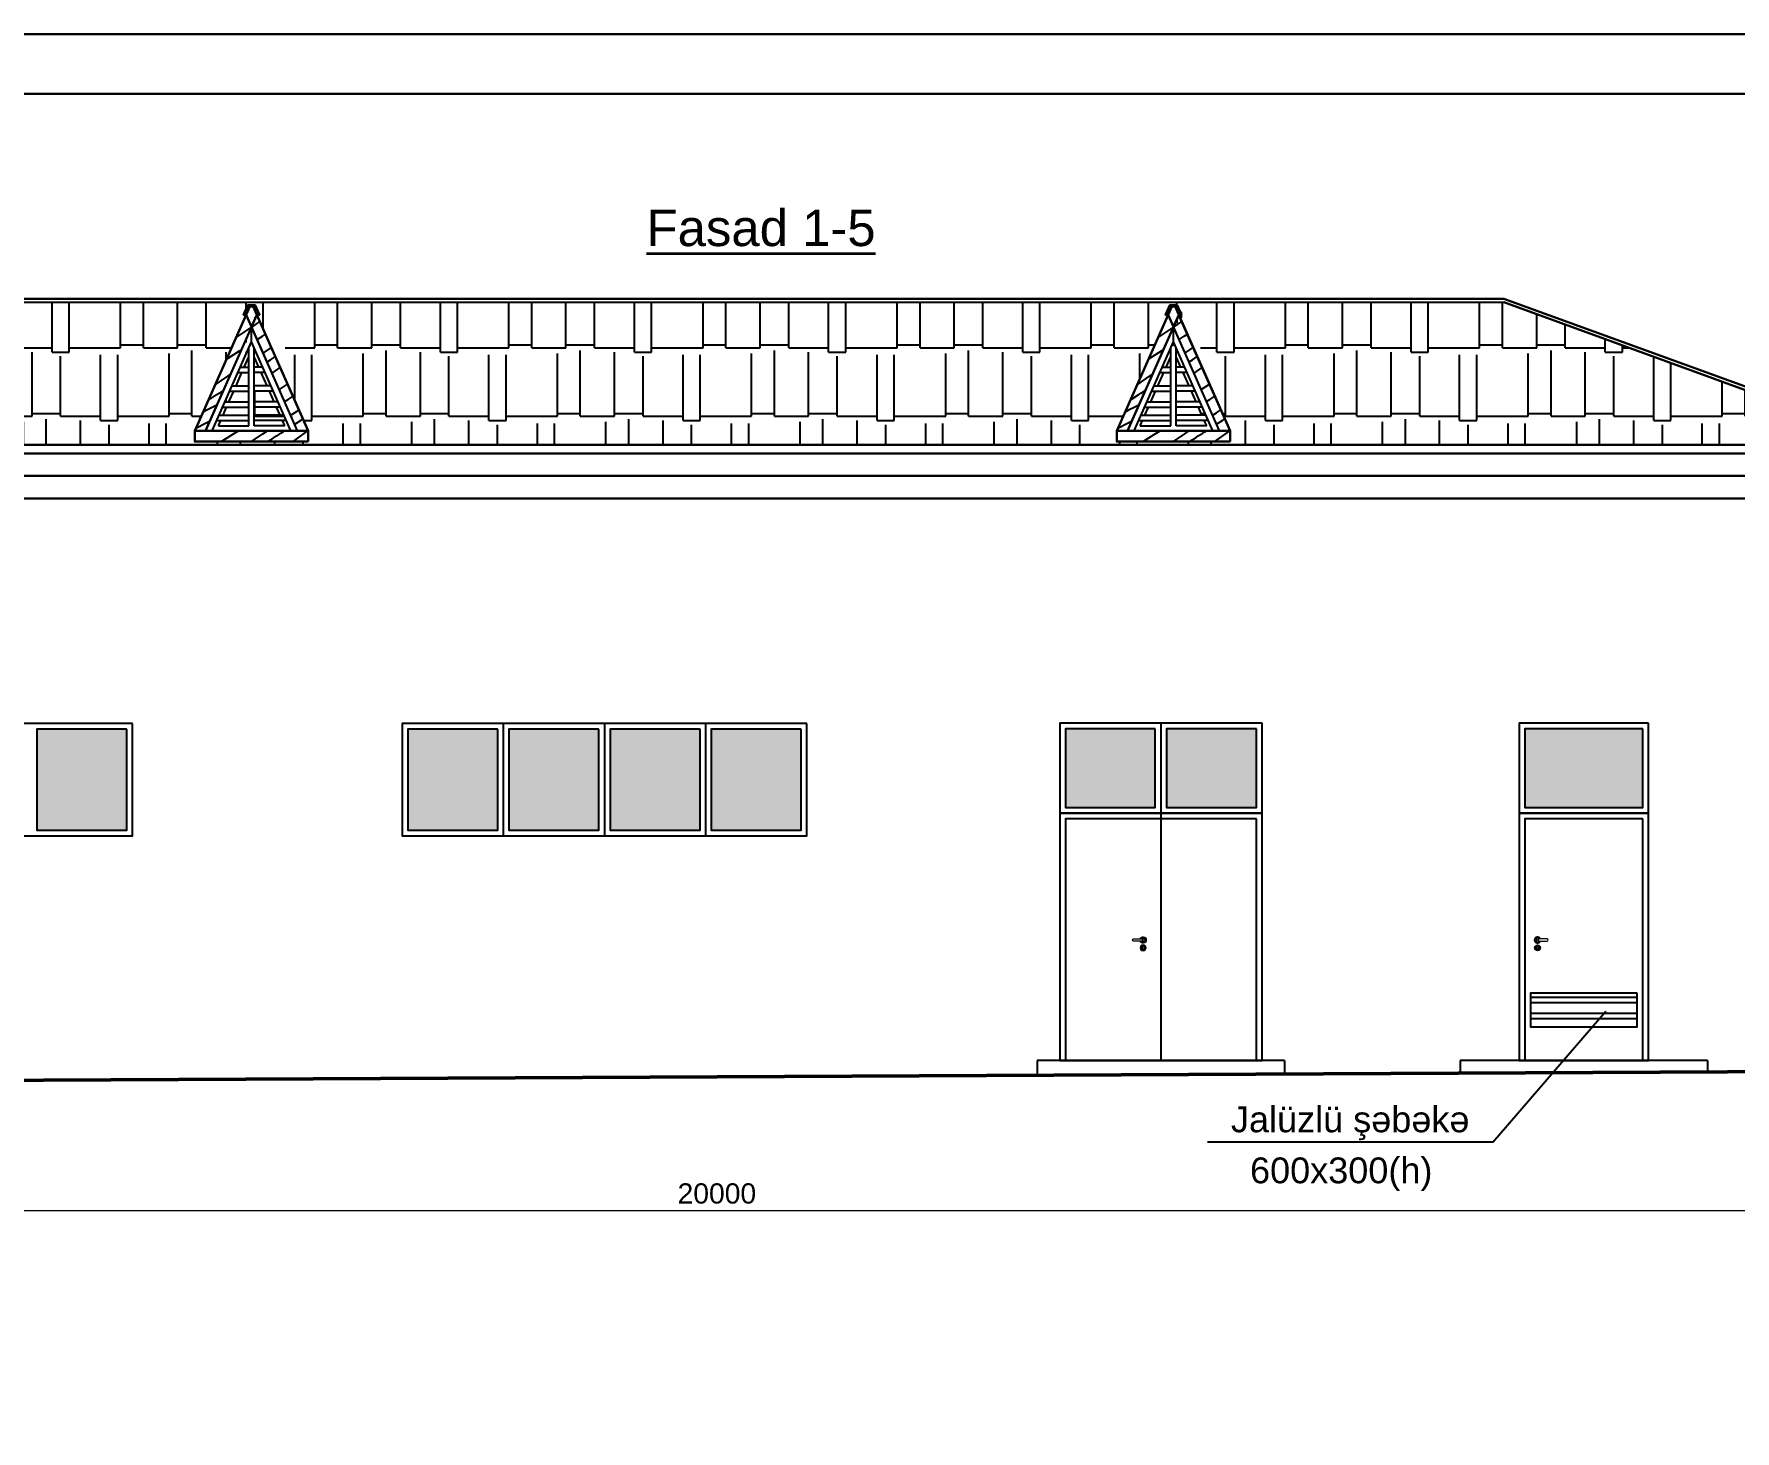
# Model space of a CAD drawing. Header units: millimetres. Extents: x 120281 to 1416367021, y -641565767 to 918373.
# Drawn here: x 1101788 to 1116920, y 816509 to 828936 of the extents above; entities that cross this region are included whole.
import ezdxf

# ---------------------------------------------------------------- set-up
doc = ezdxf.new("R2010")
doc.units = ezdxf.units.MM
doc.set_wipeout_variables(frame=1)
doc.linetypes.add('Wipeout_Contour', pattern=[1000, 0, -1000])
for name, color, linetype, lineweight in [('0_Ном._пера__1', 7, 'Continuous', 35), ('Fills_Ном._пера__201_Ном._пера__1', 7, 'Continuous', 13), ('Fills_Ном._пера__202_Ном._пера__1', 7, 'Continuous', 13), ('Kunc stamp_n_n yaz_s__Ном._пера__7', 7, 'Continuous', 35), ('Xar. ölcülər.-1', 230, 'Continuous', 15), ('аракясмя', 130, 'Continuous', 20), ('перегородка', 130, 'Continuous', 20), ('размер', 90, 'Continuous', 40), ('размер 1', 6, 'Continuous', 15)]:
    doc.layers.add(name, color=color, linetype=linetype, lineweight=lineweight)
doc.layers.add('Fills', color=7, linetype='Continuous')
doc.layers.add('Fills_Ном._пера__254', color=254, linetype='Continuous', lineweight=13, true_color=0xe8e8e8)
doc.layers.add('Оболочка - Крыша_Pen_No__92', color=23, linetype='Continuous', lineweight=13, true_color=0xbf8080)
doc.styles.add('ARIAL', font='arial.ttf')
doc.styles.get("Standard").update_dxf_attribs({"font": 'arial.ttf'})
doc.styles.add('Times New  Roman', font='times.ttf')
doc.dimstyles.new('250', dxfattribs={"dimtxt": 370, "dimasz": 100, "dimexe": 1.25, "dimexo": 0.625, "dimgap": 60, "dimtad": 1, "dimtxsty": 'Times New  Roman', "dimblk": 'OBLIQUE', "dimcen": 2.5, "dimadec": 0, "dimazin": 0, "dimtfac": 1, "dimtix": 1, "dimtmove": 0, "dimatfit": 3, "dimldrblk": 'OBLIQUE', "dimfxl": 1, "dimlwd": 0, "dimlwe": 0, "dimarcsym": 0})

# ---------------------------------------------------------------- blocks, each defined once
blk = doc.blocks.new('ручка дверная 2')
at = {"layer": 'перегородка', "color": 0}
for p, q in [((109837, -1530), (109745, -1530)), ((109745, -1555), (109837, -1555)), ((109711, -1632), (109704, -1632)), ((109711, -1638), (109704, -1638)), ((109720, -1623), (109720, -1616)), ((109720, -1647), (109720, -1654)), ((109726, -1623), (109726, -1616)), ((109726, -1647), (109726, -1654)), ((109735, -1632), (109742, -1632)), ((109735, -1638), (109742, -1638))]:
    blk.add_line(p, q, dxfattribs=at)
for centre, radius in [((109723, -1635), 34.9), ((109723, -1543), 12.7), ((109723, -1609), 7.1), ((109697, -1635), 7.1), ((109723, -1635), 12.7), ((109723, -1660), 7.1), ((109748, -1635), 7.1)]:
    blk.add_circle(centre, radius, dxfattribs=at)
for centre, radius, start, end in [((109723, -1543), 38.1, 19.6514, 340.3603), ((109723, -1543), 25.4, 30.3431, 329.7554), ((109723, -1635), 25.4, 106.4412, 164.0789), ((109723, -1635), 25.4, 16.12, 74.0884), ((109837, -1543), 12.7, 270, 90), ((109723, -1635), 25.4, 195.2407, 254.2093), ((109723, -1635), 25.4, 286.2342, 343.9047)]:
    blk.add_arc(centre, radius, start, end, dxfattribs=at)
blk = doc.blocks.new('_Oblique')
at = {"color": 0, "linetype": 'ByBlock', "lineweight": -2}
blk.add_line((-0.5, -0.5), (0.5, 0.5), dxfattribs=at)
blk = doc.blocks.new('*D569')
at = {"layer": 'Defpoints', "color": 0, "lineweight": 53, "transparency": 16777216}
for p in [(1117863, 818972), (1097863, 818863), (1097863, 818469)]:
    blk.add_point(p, dxfattribs=at)
at = {"layer": 'Xar. ölcülər.-1', "color": 0, "lineweight": 0, "transparency": 16777216}
for p, q in [((1117863, 818972), (1117863, 818468)), ((1097863, 818863), (1097863, 818468)), ((1117863, 818469), (1097863, 818469))]:
    blk.add_line(p, q, dxfattribs=at)
at = {"layer": 'Xar. ölcülər.-1', "color": 0, "lineweight": 0, "transparency": 16777216, "xscale": 100, "yscale": 100, "zscale": 100, "rotation": 180}
blk.add_blockref('_Oblique', (1097863, 818469), dxfattribs=at)
at = {"layer": 'Xar. ölcülər.-1', "color": 0, "lineweight": 0, "transparency": 16777216, "xscale": 100, "yscale": 100, "zscale": 100}
blk.add_blockref('_Oblique', (1117863, 818469), dxfattribs=at)
at = {"layer": 'Xar. ölcülər.-1', "color": 0, "lineweight": 20, "transparency": 16777216, "insert": (1107863, 818621), "char_height": 180, "attachment_point": 5, "style": 'ARIAL'}
blk.add_mtext('20000', dxfattribs=at)

msp = doc.modelspace()

# ---------------------------------------------------------------- hatches: boundary and pattern name
at = {"layer": 'размер', "lineweight": 25}
h = msp.add_hatch(dxfattribs=at)
h.set_pattern_fill('AR-RSHKE', color=0, scale=2, style=0)
h.set_pattern_definition([(0, (311703.1, 599373.4), (1295.4, 609.6), [304.8, -254, 355.6, -152.4, 457.2, -203.2]), (0, (312007.9, 599398.8), (1295.4, 609.6), [254, -965.2, 203.2, -304.8]), (0, (312617.5, 599335.3), (1295.4, 609.6), [152.4, -1574.8]), (90, (311703.1, 599373.43), (-431.8, 609.6), [584.2, -1854.2]), (90, (312007.9, 599373.43), (-431.8, 609.6), [571.5, -1866.9]), (90, (312261.9, 599373.43), (-431.8, 609.6), [533.4, -1905]), (90, (312617.5, 599335.33), (-431.8, 609.6), [584.2, -1854.2]), (90, (312769.9, 599335.33), (-431.8, 609.6), [584.2, -1854.2]), (90, (313227.1, 599373.43), (-431.8, 609.6), [558.8, -1879.6])])
h.paths.add_polyline_path([(1103533.25855, 826109.60718), (1103483.25855, 826109.60718), (1103783.25855, 826285.25693), (1104083.25855, 826109.60718), (1104033.25855, 826109.60718), (1103783.25855, 826255.98197)], flags=16)
h.paths.add_polyline_path([(1112329.68401, 825580.88658), (1112346.93243, 825592.4391), (1112382.05278, 825513.10609), (1112365.30041, 825502.00433), (1112308.63561, 825465.30872), (1112273.7186, 825544.18241), (1112283.27213, 825550.40913), (1112306.4955, 825565.62131)], flags=16)
h.paths.add_polyline_path([(1111948.48818, 826145.31795), (1111948.48818, 825451.0826), (1112220.3566, 825451.0826), (1112199.42224, 825498.37103), (1112234.88855, 825498.37103), (1112275.251, 825407.19671), (1111574.43694, 825407.19671), (1111614.79938, 825498.37103), (1111650.2657, 825498.37103), (1111629.33133, 825451.0826), (1111901.19976, 825451.0826), (1111901.19976, 826145.31795), (1111924.84397, 826198.72762)], flags=16)
h.paths.add_polyline_path([(1112199.42224, 825498.37103), (1112220.3566, 825451.0826), (1111948.48818, 825451.0826), (1111948.48818, 825498.37103)], flags=16)
h.paths.add_polyline_path([(1111901.19976, 825663.8805), (1111901.19976, 825616.59208), (1111667.13529, 825616.59208), (1111688.06965, 825663.8805)], flags=16)
h.paths.add_polyline_path([(1111671.20006, 825545.65945), (1111702.6016, 825616.59208), (1111901.19976, 825616.59208), (1111901.19976, 825545.65945)], flags=16)
h.paths.add_polyline_path([(1111671.20006, 825545.65945), (1111635.73374, 825545.65945), (1111667.13529, 825616.59208), (1111702.6016, 825616.59208)], flags=16)
h.paths.add_polyline_path([(1111965.30745, 826240.84924), (1111975.59962, 826217.60035), (1111984.17238, 826222.61969), (1112234.17238, 826076.2449), (1112284.17238, 826076.2449), (1111984.17238, 826251.89464)], flags=0)
h.paths.add_polyline_path([(1111975.59962, 826217.60035), (1112038.17702, 826076.2449), (1112234.17238, 826076.2449), (1111984.17238, 826222.61969)], flags=0)
h.paths.add_polyline_path([(1111924.84397, 826198.72762), (1111918.36331, 826184.08853), (1111928.65662, 826190.11525)], flags=0)
h.paths.add_polyline_path([(1111838.57073, 826137.37004), (1111856.06512, 826176.88795), (1111684.17238, 826076.2449), (1111734.17238, 826076.2449)], flags=16)
h.paths.add_polyline_path([(1111759.17238, 825958.01791), (1111811.51091, 826076.2449), (1111759.17238, 826076.2449)], flags=16)
h.paths.add_polyline_path([(1111574.43694, 825407.19671), (1111515.32641, 825407.19671), (1111924.84397, 826332.25179), (1111924.84397, 826198.72762)], flags=16)
h.paths.add_polyline_path([(1111918.36331, 826184.08853), (1111870.62144, 826076.2449), (1111979.06649, 826076.2449), (1111928.65662, 826190.11525)], flags=0)
h.paths.add_polyline_path([(1111811.51091, 826076.2449), (1111838.57073, 826137.37004), (1111734.17238, 826076.2449)], flags=0)
h.paths.add_polyline_path([(1111723.53597, 825663.8805), (1111765.40469, 825758.45734), (1111901.19976, 825758.45734), (1111901.19976, 825663.8805)], flags=16)
h.paths.add_polyline_path([(1112134.0123, 825726.23937), (1111979.06649, 826076.2449), (1111870.62144, 826076.2449), (1111759.17238, 825824.49374), (1111759.17238, 825744.37923), (1111765.40469, 825758.45734), (1111901.19976, 825758.45734), (1111901.19976, 825726.23937)], flags=16)
h.paths.add_polyline_path([(1112038.17702, 826076.2449), (1112193.12283, 825726.23937), (1112209.17238, 825726.23937), (1112209.17238, 826076.2449)], flags=16)
h.paths.add_polyline_path([(1112334.36152, 825407.19671), (1112275.251, 825407.19671), (1111924.84397, 826198.72762), (1111924.84397, 826332.25179)], flags=16)
h.paths.add_polyline_path([(1111614.79938, 825498.37103), (1111635.73374, 825545.65945), (1111901.19976, 825545.65945), (1111901.19976, 825498.37103)], flags=0)
h.paths.add_polyline_path([(1111948.48818, 825498.37103), (1111948.48818, 825545.65945), (1112213.95419, 825545.65945), (1112234.88855, 825498.37103)], flags=16)
h.paths.add_polyline_path([(1112147.08633, 825616.59208), (1112178.48787, 825545.65945), (1111948.48818, 825545.65945), (1111948.48818, 825616.59208)], flags=16)
h.paths.add_polyline_path([(1111948.48818, 825616.59208), (1111948.48818, 825663.8805), (1112161.61828, 825663.8805), (1112182.55265, 825616.59208)], flags=16)
h.paths.add_polyline_path([(1112161.61828, 825663.8805), (1112126.15197, 825663.8805), (1112084.28324, 825758.45734), (1112119.74956, 825758.45734)], flags=16)
h.paths.add_polyline_path([(1103413.88555, 825498.37103), (1103434.81992, 825545.65945), (1103700.28593, 825545.65945), (1103700.28593, 825498.37103)], flags=0)
h.paths.add_polyline_path([(1103700.28593, 825616.59208), (1103700.28593, 825545.65945), (1103470.28623, 825545.65945), (1103501.68778, 825616.59208)], flags=16)
h.paths.add_polyline_path([(1103700.28593, 825616.59208), (1103466.22146, 825616.59208), (1103487.15582, 825663.8805), (1103700.28593, 825663.8805)], flags=16)
h.paths.add_polyline_path([(1103700.28593, 825498.37103), (1103700.28593, 825451.0826), (1103428.41751, 825451.0826), (1103449.35187, 825498.37103)], flags=16)
h.paths.add_polyline_path([(1103998.50841, 825498.37103), (1104019.44277, 825451.0826), (1103747.57435, 825451.0826), (1103747.57435, 825498.37103)], flags=16)
h.paths.add_polyline_path([(1103723.93014, 826198.72762), (1103723.93014, 826332.25179), (1104133.4477, 825407.19671), (1104074.33717, 825407.19671)], flags=16)
h.paths.add_polyline_path([(1103822.49387, 826109.60718), (1103977.43967, 825759.60166), (1104008.25855, 825759.60166), (1104008.25855, 826109.60718)], flags=16)
h.paths.add_polyline_path([(1103723.93014, 826198.72762), (1103684.47694, 826109.60718), (1104033.25855, 826109.60718), (1103783.25855, 826255.98197), (1103723.93014, 826221.24524)], flags=16)
h.paths.add_polyline_path([(1103625.36642, 826109.60718), (1103657.59384, 826182.40539), (1103533.25855, 826109.60718)], flags=16)
h.paths.add_polyline_path([(1103428.41751, 825451.0826), (1103700.28593, 825451.0826), (1103700.28593, 826145.31795), (1103723.93014, 826198.72762), (1103747.57435, 826145.31795), (1103747.57435, 825451.0826), (1104019.44277, 825451.0826), (1103998.50841, 825498.37103), (1104033.97473, 825498.37103), (1104074.33717, 825407.19671), (1103373.52311, 825407.19671), (1103413.88555, 825498.37103), (1103449.35187, 825498.37103)], flags=16)
h.paths.add_polyline_path([(1103700.28593, 825759.60166), (1103700.28593, 826109.60718), (1103558.25855, 826109.60718), (1103558.25855, 825759.60166)], flags=16)
h.paths.add_polyline_path([(1103747.57435, 826109.60718), (1103747.57435, 825759.60166), (1103918.32915, 825759.60166), (1103763.38334, 826109.60718)], flags=16)
h.paths.add_polyline_path([(1103373.52311, 825407.19671), (1103314.41258, 825407.19671), (1103723.93014, 826332.25179), (1103723.93014, 826198.72762)], flags=16)
h.paths.add_polyline_path([(1114863.27611, 826550.00082), (1100850.72732, 826550.01955), (1097428.82656, 825304.53081), (1097375.0351, 825284.95232), (1118314.12367, 825280.93571), (1118339.52933, 825280.93097)])
at = {"layer": 'размер', "lineweight": 25, "true_color": 0x8fe3ff}
h = msp.add_hatch(color=141, dxfattribs=at)
h.dxf.hatch_style = 1
h.set_gradient(color1=(143, 227, 255), color2=(184, 218, 224), tint=1, name='CYLINDER')
h.paths.add_polyline_path([(1102613.27611, 821853.243), (1102613.27611, 822753.24324), (1101813.27611, 822753.24334), (1101813.27611, 821853.243)])
h = msp.add_hatch(color=141, dxfattribs=at)
h.dxf.hatch_style = 1
h.set_gradient(color1=(143, 227, 255), color2=(184, 218, 224), tint=1, name='CYLINDER')
h.paths.add_polyline_path([(1105913.27611, 822753.24288), (1105113.27611, 822753.24299), (1105113.27611, 821853.24313), (1105913.27611, 821853.2431)])
h = msp.add_hatch(color=141, dxfattribs=at)
h.dxf.hatch_style = 1
h.set_gradient(color1=(143, 227, 255), color2=(184, 218, 224), tint=1, name='CYLINDER')
h.paths.add_polyline_path([(1106813.27611, 821853.24313), (1106813.27611, 822753.24303), (1106013.27611, 822753.24313), (1106013.27611, 821853.24313)])
h = msp.add_hatch(color=141, dxfattribs=at)
h.dxf.hatch_style = 1
h.set_gradient(color1=(143, 227, 255), color2=(184, 218, 224), tint=1, name='CYLINDER')
h.paths.add_polyline_path([(1107713.27611, 822753.24294), (1106913.27611, 822753.24304), (1106913.27611, 821853.24319), (1107713.27611, 821853.24316)])
h = msp.add_hatch(color=141, dxfattribs=at)
h.dxf.hatch_style = 1
h.set_gradient(color1=(143, 227, 255), color2=(184, 218, 224), tint=1, name='CYLINDER')
h.paths.add_polyline_path([(1108613.27611, 821853.24319), (1108613.27611, 822753.24308), (1107813.27611, 822753.24319), (1107813.27611, 821853.24319)])
h = msp.add_hatch(color=141, dxfattribs=at)
h.dxf.hatch_style = 1
h.set_gradient(color1=(143, 227, 255), color2=(184, 218, 224), tint=1, name='CYLINDER')
h.paths.add_polyline_path([(1111763.27523, 822754.8298), (1111763.27523, 822054.82954), (1110963.27523, 822054.82954), (1110963.27523, 822754.8298)])
h = msp.add_hatch(color=141, dxfattribs=at)
h.dxf.hatch_style = 1
h.set_gradient(color1=(143, 227, 255), color2=(184, 218, 224), tint=1, name='CYLINDER')
h.paths.add_polyline_path([(1112663.27523, 822054.82954), (1111863.27523, 822054.82954), (1111863.27523, 822754.8298), (1112663.27523, 822754.8298)])
h = msp.add_hatch(color=141, dxfattribs=at)
h.dxf.hatch_style = 1
h.set_gradient(color1=(143, 227, 255), color2=(184, 218, 224), tint=1, name='CYLINDER')
h.paths.add_polyline_path([(1115050.27523, 822054.8298), (1115050.27523, 822754.8298), (1116100.27523, 822754.8298), (1116100.27523, 822054.8298)])
at = {"layer": 'размер', "lineweight": 25}
h = msp.add_hatch(dxfattribs=at)
h.set_pattern_fill('ANSI32', color=0, scale=15, angle=135, style=0)
h.set_pattern_definition([(180, (678329.56, 450845.75), (0, -142.875), []), (180, (678281.93, 450893.37), (0, -142.875), [])])
h.paths.add_polyline_path([(1115100.27606, 820405.0833), (1116050.27606, 820405.0833), (1116050.27606, 820105.0833), (1115100.27606, 820105.0833)])

# ---------------------------------------------------------------- linework, layer by layer
at = {"lineweight": 50, "elevation": 0}
msp.add_lwpolyline([(1095572.73755, 819609.02551), (1097675.33458, 819608.83701), (1118050.77606, 819708.83701), (1120607.37243, 819708.83701)], dxfattribs=at)
at = {"layer": 'аракясмя', "color": 0, "lineweight": 25}
for p, q in [((1105963.27611, 822803.24316, 0), (1105963.27611, 821803.24316, 0)), ((1106863.27611, 822803.24319, 0), (1106863.27611, 821803.24319, 0)), ((1107763.27611, 822803.24322, 0), (1107763.27611, 821803.24322, 0)), ((1111813.27523, 822804.8298, 0), (1111813.27523, 822004.82954, 0)), ((1111813.27523, 822004.82956, 0), (1111813.27606, 819804.82983, 0)), ((1115050.27606, 821954.82983, 0), (1115050.27606, 819804.82983, 0)), ((1112913.27606, 819804.82983, 0), (1110713.27606, 819804.82983, 0)), ((1110713.27606, 819804.82983, 0), (1110713.45197, 819672.82639, 0)), ((1112913.27606, 819804.82983, 0), (1112913.43758, 819683.62363, 0)), ((1116675.27606, 819804.82983, 0), (1114475.27606, 819804.82983, 0)), ((1114475.27606, 819804.82983, 0), (1114475.42368, 819688.6905, 0)), ((1116675.27606, 819804.82983, 0), (1116675.40929, 819699.23318, 0))]:
    msp.add_line(p, q, dxfattribs=at)
at = {"layer": 'аракясмя', "color": 0, "lineweight": 25, "elevation": 0}
for points in [[(1102663.27611, 822803.24331), (1099063.27611, 822803.2432), (1099063.27611, 821803.24319), (1102663.27611, 821803.24319)], [(1102613.27611, 822753.24324), (1101813.27611, 822753.24334), (1101813.27611, 821853.243), (1102613.27611, 821853.243)], [(1108663.27611, 822803.24297), (1105063.27611, 822803.24285), (1105063.27611, 821803.24319), (1108663.27611, 821803.24319)], [(1105913.27611, 822753.24288), (1105113.27611, 822753.24299), (1105113.27611, 821853.24313), (1105913.27611, 821853.2431)], [(1106813.27611, 822753.24303), (1106013.27611, 822753.24313), (1106013.27611, 821853.24313), (1106813.27611, 821853.24313)], [(1107713.27611, 822753.24294), (1106913.27611, 822753.24304), (1106913.27611, 821853.24319), (1107713.27611, 821853.24316)], [(1108613.27611, 822753.24308), (1107813.27611, 822753.24319), (1107813.27611, 821853.24319), (1108613.27611, 821853.24319)], [(1112713.27523, 822804.8298), (1110913.27523, 822804.8298), (1110913.27523, 822004.82954), (1112713.27523, 822004.82954)], [(1111763.27523, 822754.8298), (1110963.27523, 822754.8298), (1110963.27523, 822054.82954), (1111763.27523, 822054.82954)], [(1112663.27523, 822754.8298), (1111863.27523, 822754.8298), (1111863.27523, 822054.82954), (1112663.27523, 822054.82954)], [(1116150.27523, 822804.8298), (1115000.27523, 822804.8298), (1115000.27523, 822004.8298), (1116150.27523, 822004.8298)], [(1116100.27523, 822754.8298), (1115050.27523, 822754.8298), (1115050.27523, 822054.8298), (1116100.27523, 822054.8298)], [(1112713.27523, 822004.82957), (1110913.27523, 822004.82954), (1110913.27606, 819804.82983), (1112713.27606, 819804.82983)], [(1116150.27523, 822004.82983), (1115000.27523, 822004.8298), (1115000.27606, 819804.82983), (1116150.27606, 819804.82983)], [(1112663.27523, 821954.82957), (1110963.27523, 821954.82957), (1110963.27606, 819804.82983), (1112663.27606, 819804.82983)], [(1116100.27523, 821954.82983), (1115050.27523, 821954.82983), (1115050.27606, 819804.82983), (1116100.27606, 819804.82983)]]:
    msp.add_lwpolyline(points, close=True, dxfattribs=at)
at = {"layer": 'Оболочка - Крыша_Pen_No__92', "color": 0, "lineweight": 30}
for p, q in [((1100850.72728, 826581.95039, 0), (1114863.27606, 826581.96912, 0)), ((1118360.31582, 825309.12656, 0), (1114863.27606, 826581.96912, 0)), ((1114863.27606, 826550.01955, 0), (1118350.05511, 825280.93576, 0)), ((1097376.49702, 825280.90773, 0), (1118350.05511, 825280.93576, 0)), ((1097414.47789, 825204.76538, 0), (1118312.07423, 825204.76538, 0)), ((1118122.46411, 825004.73734, 0), (1097591.53923, 825004.73734, 0)), ((1118087.33025, 824804.73734, 0), (1097626.67344, 824804.73671, 0))]:
    msp.add_line(p, q, dxfattribs=at)
at = {"layer": 'размер', "color": 0, "lineweight": 25}
for p, q in [((1100850.72728, 826550.00082, 0), (1114863.27606, 826550.01955, 0)), ((1114766.57305, 819077.27123, 0), (1115770.29141, 820243.96671, 0)), ((1114766.57305, 819077.27123, 0), (1112228.96981, 819077.27123, 0))]:
    msp.add_line(p, q, dxfattribs=at)
at = {"layer": 'размер', "color": 0, "lineweight": 25, "elevation": 0}
msp.add_lwpolyline([(1116050.27606, 820405.0833), (1115100.27606, 820405.0833), (1115100.27606, 820105.0833), (1116050.27606, 820105.0833)], close=True, dxfattribs=at)
at = {"layer": 'размер 1', "color": 0, "lineweight": 30, "elevation": 0}
for points in [[(1086066.47975, 828936.22404), (1130871.83439, 828936.22404), (1130871.83439, 797252.43755), (1086066.47975, 797252.43755)], [(1088200.06807, 828402.82696), (1130338.43731, 828402.82696), (1130338.43731, 797785.83463), (1088200.06807, 797785.83463)]]:
    msp.add_lwpolyline(points, close=True, dxfattribs=at)

# ---------------------------------------------------------------- block references
at = {"layer": 'перегородка', "color": 0, "lineweight": 25, "xscale": -0.75, "yscale": 0.75, "zscale": 0.75}
msp.add_blockref('ручка дверная 2', (1193946.81711, 822034.03816, 0), dxfattribs=at)
at = {"layer": 'перегородка', "color": 0, "lineweight": 25, "xscale": 0.7499999999999999, "yscale": 0.7499999999999999, "zscale": 0.7499999999999999, "rotation": 3.98381391432e-05}
msp.add_blockref('ручка дверная 2', (1032871.39539, 822033.98105, 0), dxfattribs=at)

# ---------------------------------------------------------------- texts
at = {"layer": 'Kunc stamp_n_n yaz_s__Ном._пера__7', "color": 0, "linetype": 'Continuous', "insert": (1108256.25521, 827209.46093, 0), "char_height": 261.2736, "width": 19498.1051972, "attachment_point": 5, "line_spacing_factor": 1.049432, "style": 'Times New  Roman'}
msp.add_mtext('{\\fArial (Azeri Cyr)|b0|i0|c204|p34;\\H1.2401x;\\LFasad 1-5\\H0.80639x;\\l   }', dxfattribs=at)
at = {"layer": 'размер', "color": 0, "lineweight": 25}
for s, height, p in [('Jalüzlü şəbəkə', 229.6319237, (1112436.20545, 819166.5502, 0)), ('600х300(h)', 229.631924, (1112605.9904, 818712.72616, 0))]:
    msp.add_text(s, height=height, dxfattribs=at).set_placement(p)

# ---------------------------------------------------------------- dimensions: what is measured, and where the dimension line sits
at = {"layer": 'Xar. ölcülər.-1', "color": 0, "lineweight": 20}
dim = msp.add_linear_dim(base=(1097863.27606, 818469.30942, 0), p1=(1117863.27606, 818972.46654, 0), p2=(1097863.27606, 818863.22397, 0), angle=180, dimstyle='250', override={"dimtxt": 180, "dimexe": 1, "dimtxsty": 'ARIAL'}, dxfattribs=at)
dim.commit()
dim.dimension.update_dxf_attribs({"geometry": '*D569', "text_midpoint": (1107863.27606, 818621.21255, 0)})

# ---------------------------------------------------------------- next in the draw order: wipeouts: each hides what was drawn before it
at = {"color": 254, "linetype": 'Wipeout_Contour', "lineweight": 25, "ltscale": 20092558.28709807}
for points in [[(1103771.21856, 826439.07113), (1103723.93014, 826332.25179), (1104133.44771, 825407.19671), (1104228.02454, 825407.19671)], [(1111972.13238, 826439.07113), (1111924.84397, 826332.25179), (1112334.36153, 825407.19671), (1112428.93837, 825407.19671)]]:
    msp.add_wipeout(points, dxfattribs=at).translate(0, 0, 0).dxf.layer = 'Fills'

# ---------------------------------------------------------------- next in the draw order: linework, layer by layer
at = {"layer": '0_Ном._пера__1', "linetype": 'Continuous', "lineweight": 25}
for p, q in [((1103862.43505, 825805.74577, 0), (1103810.09914, 825923.96682, 0)), ((1112063.34888, 825805.74577, 0), (1112011.01297, 825923.96682, 0)), ((1103925.23814, 825663.8805, 0), (1103883.36941, 825758.45734, 0)), ((1112126.15197, 825663.8805, 0), (1112084.28324, 825758.45734, 0)), ((1103977.57405, 825545.65945, 0), (1103946.1725, 825616.59208, 0)), ((1112178.48787, 825545.65945, 0), (1112147.08633, 825616.59208, 0))]:
    msp.add_line(p, q, dxfattribs=at)
at = {"layer": 'Fills_Ном._пера__201_Ном._пера__1', "linetype": 'Continuous', "lineweight": 25}
for p, q in [((1103827.30726, 826098.73426, 0), (1103835.00123, 826103.88747, 0)), ((1103835.00123, 826103.88747, 0), (1103899.81416, 826148.58783, 0)), ((1103892.36767, 826038.44765, 0), (1103935.59716, 826067.75798, 0)), ((1112028.22108, 826098.73426, 0), (1112035.91506, 826103.88747, 0)), ((1112035.91506, 826103.88747, 0), (1112100.72798, 826148.58783, 0)), ((1112093.2815, 826038.44765, 0), (1112136.51098, 826067.75798, 0)), ((1103862.69966, 826018.78673, 0), (1103892.36767, 826038.44765, 0)), ((1103907.18558, 825918.29793, 0), (1103979.13333, 825969.41456, 0)), ((1112063.61348, 826018.78673, 0), (1112093.2815, 826038.44765, 0)), ((1112108.09941, 825918.29793, 0), (1112180.04715, 825969.41456, 0)), ((1103970.74361, 825774.72733, 0), (1104044.01661, 825822.85036, 0)), ((1112171.65744, 825774.72733, 0), (1112244.93044, 825822.85036, 0)), ((1104018.30251, 825667.29701, 0), (1104048.34186, 825685.75016, 0)), ((1104048.34186, 825685.75016, 0), (1104092.33842, 825713.69671, 0)), ((1112219.21634, 825667.29701, 0), (1112249.25569, 825685.75016, 0)), ((1112249.25569, 825685.75016, 0), (1112293.25225, 825713.69671, 0)), ((1104072.80477, 825544.1824, 0), (1104082.35831, 825550.40913, 0)), ((1104082.35831, 825550.40913, 0), (1104105.58168, 825565.62131, 0)), ((1104105.58168, 825565.62131, 0), (1104128.77018, 825580.88658, 0)), ((1104128.77018, 825580.88658, 0), (1104146.0186, 825592.4391, 0)), ((1104164.38658, 825502.00433, 0), (1104181.13895, 825513.10609, 0)), ((1112273.7186, 825544.1824, 0), (1112283.27213, 825550.40913, 0)), ((1112283.27213, 825550.40913, 0), (1112306.4955, 825565.62131, 0)), ((1112306.4955, 825565.62131, 0), (1112329.68401, 825580.88658, 0)), ((1112329.68401, 825580.88658, 0), (1112346.93243, 825592.4391, 0)), ((1112365.30041, 825502.00433, 0), (1112382.05278, 825513.10609, 0))]:
    msp.add_line(p, q, dxfattribs=at)
at = {"layer": 'Fills_Ном._пера__254', "linetype": 'Wipeout_Contour', "lineweight": 25, "elevation": 0, "flags": 128}
for points in [[(1103771.21856, 826439.07113), (1103723.93014, 826332.25179), (1104133.44771, 825407.19671), (1104228.02454, 825407.19671)], [(1111972.13238, 826439.07113), (1111924.84397, 826332.25179), (1112334.36153, 825407.19671), (1112428.93837, 825407.19671)]]:
    msp.add_lwpolyline(points, close=True, dxfattribs=at)

# ---------------------------------------------------------------- next in the draw order: wipeouts: each hides what was drawn before it
at = {"color": 254, "linetype": 'Wipeout_Contour', "lineweight": 25, "ltscale": 20091030.15385195}
for points in [[(1103219.83574, 825407.19671), (1103314.41259, 825407.19671), (1103723.93014, 826332.25179), (1103676.64172, 826439.07113)], [(1111420.74957, 825407.19671), (1111515.32642, 825407.19671), (1111924.84397, 826332.25179), (1111877.55555, 826439.07113)]]:
    msp.add_wipeout(points, dxfattribs=at).translate(0, 0, 0).dxf.layer = 'Fills'

# ---------------------------------------------------------------- next in the draw order: linework, layer by layer
at = {"layer": '0_Ном._пера__1', "linetype": 'Continuous', "lineweight": 25}
for p, q in [((1103658.6955, 825971.25524, 0), (1103700.28593, 826065.20344, 0)), ((1103789.16478, 825971.25524, 0), (1103747.57435, 826065.20344, 0)), ((1111859.60933, 825971.25524, 0), (1111901.19976, 826065.20344, 0)), ((1111990.07861, 825971.25524, 0), (1111948.48818, 826065.20344, 0)), ((1103585.42523, 825805.74577, 0), (1103637.76114, 825923.96682, 0)), ((1103602.29482, 825923.96682, 0), (1103700.28593, 825923.96682, 0)), ((1103623.22918, 825971.25524, 0), (1103700.28593, 825971.25524, 0)), ((1103824.6311, 825971.25524, 0), (1103747.57435, 825971.25524, 0)), ((1103845.56546, 825923.96682, 0), (1103747.57435, 825923.96682, 0)), ((1111786.33906, 825805.74577, 0), (1111838.67496, 825923.96682, 0)), ((1111803.20865, 825923.96682, 0), (1111901.19976, 825923.96682, 0)), ((1111824.14301, 825971.25524, 0), (1111901.19976, 825971.25524, 0)), ((1112025.54492, 825971.25524, 0), (1111948.48818, 825971.25524, 0)), ((1112046.47929, 825923.96682, 0), (1111948.48818, 825923.96682, 0)), ((1103522.62214, 825663.8805, 0), (1103564.49087, 825758.45734, 0)), ((1103529.02455, 825758.45734, 0), (1103700.28593, 825758.45734, 0)), ((1103549.95891, 825805.74577, 0), (1103700.28593, 825805.74577, 0)), ((1103897.90137, 825805.74577, 0), (1103747.57435, 825805.74577, 0)), ((1103918.83573, 825758.45734, 0), (1103747.57435, 825758.45734, 0)), ((1111723.53597, 825663.8805, 0), (1111765.40469, 825758.45734, 0)), ((1111729.93838, 825758.45734, 0), (1111901.19976, 825758.45734, 0)), ((1111750.87274, 825805.74577, 0), (1111901.19976, 825805.74577, 0)), ((1112098.81519, 825805.74577, 0), (1111948.48818, 825805.74577, 0)), ((1112119.74956, 825758.45734, 0), (1111948.48818, 825758.45734, 0)), ((1103466.22146, 825616.59208, 0), (1103700.28593, 825616.59208, 0)), ((1103470.28623, 825545.65945, 0), (1103501.68778, 825616.59208, 0)), ((1103487.15582, 825663.8805, 0), (1103700.28593, 825663.8805, 0)), ((1103960.70446, 825663.8805, 0), (1103747.57435, 825663.8805, 0)), ((1103981.63882, 825616.59208, 0), (1103747.57435, 825616.59208, 0)), ((1111667.13529, 825616.59208, 0), (1111901.19976, 825616.59208, 0)), ((1111671.20006, 825545.65945, 0), (1111702.6016, 825616.59208, 0)), ((1111688.06965, 825663.8805, 0), (1111901.19976, 825663.8805, 0)), ((1112161.61828, 825663.8805, 0), (1111948.48818, 825663.8805, 0)), ((1112182.55265, 825616.59208, 0), (1111948.48818, 825616.59208, 0)), ((1103413.88555, 825498.37103, 0), (1103700.28593, 825498.37103, 0)), ((1103434.81992, 825545.65945, 0), (1103700.28593, 825545.65945, 0)), ((1104013.04036, 825545.65945, 0), (1103747.57435, 825545.65945, 0)), ((1104033.97473, 825498.37103, 0), (1103747.57435, 825498.37103, 0)), ((1111614.79938, 825498.37103, 0), (1111901.19976, 825498.37103, 0)), ((1111635.73374, 825545.65945, 0), (1111901.19976, 825545.65945, 0)), ((1112213.95419, 825545.65945, 0), (1111948.48818, 825545.65945, 0)), ((1112234.88855, 825498.37103, 0), (1111948.48818, 825498.37103, 0))]:
    msp.add_line(p, q, dxfattribs=at)
at = {"layer": 'Fills_Ном._пера__201_Ном._пера__1', "linetype": 'Continuous', "lineweight": 25}
for p, q in [((1103774.5617, 826217.88067, 0), (1103820.14218, 826247.80431, 0)), ((1111975.47553, 826217.88067, 0), (1112021.05601, 826247.80431, 0)), ((1103502.99697, 826046.82676, 0), (1103514.40932, 826053.60321, 0)), ((1103514.40932, 826053.60321, 0), (1103617.28957, 826116.80245, 0)), ((1103617.28957, 826116.80245, 0), (1103632.95756, 826126.75474, 0)), ((1111703.9108, 826046.82676, 0), (1111715.32314, 826053.60321, 0)), ((1111715.32314, 826053.60321, 0), (1111818.2034, 826116.80245, 0)), ((1111818.2034, 826116.80245, 0), (1111833.87138, 826126.75474, 0)), ((1103511.24037, 825891.30789, 0), (1103534.67039, 825906.19981, 0)), ((1103534.67039, 825906.19981, 0), (1103535.57464, 825906.77745, 0)), ((1111712.1542, 825891.30789, 0), (1111735.58422, 825906.19981, 0)), ((1111735.58422, 825906.19981, 0), (1111736.48847, 825906.77745, 0)), ((1103400.77095, 825815.90942, 0), (1103511.24037, 825891.30789, 0)), ((1103434.87917, 825741.69574, 0), (1103454.6873, 825754.14124, 0)), ((1103454.6873, 825754.14124, 0), (1103473.15476, 825765.7778, 0)), ((1111601.68477, 825815.90942, 0), (1111712.1542, 825891.30789, 0)), ((1111635.793, 825741.69574, 0), (1111655.60113, 825754.14124, 0)), ((1111655.60113, 825754.14124, 0), (1111674.06858, 825765.7778, 0)), ((1103379.9481, 825617.41707, 0), (1103325.24211, 825589.64729, 0)), ((1103339.95996, 825678.54409, 0), (1103415.05493, 825729.27592, 0)), ((1103415.04722, 825634.51926, 0), (1103379.9481, 825617.41707, 0)), ((1103415.05493, 825729.27592, 0), (1103434.87917, 825741.69574, 0)), ((1111580.86193, 825617.41707, 0), (1111526.15593, 825589.64729, 0)), ((1111540.87378, 825678.54409, 0), (1111615.96876, 825729.27592, 0)), ((1111615.96104, 825634.51926, 0), (1111580.86193, 825617.41707, 0)), ((1111615.96876, 825729.27592, 0), (1111635.793, 825741.69574, 0)), ((1103325.24211, 825589.64729, 0), (1103293.08455, 825572.6577, 0)), ((1111526.15593, 825589.64729, 0), (1111493.99838, 825572.6577, 0))]:
    msp.add_line(p, q, dxfattribs=at)
at = {"layer": 'Fills_Ном._пера__254', "linetype": 'Wipeout_Contour', "lineweight": 25, "elevation": 0, "flags": 128}
for points in [[(1103219.83574, 825407.19671), (1103314.41259, 825407.19671), (1103723.93014, 826332.25179), (1103676.64172, 826439.07113)], [(1111420.74957, 825407.19671), (1111515.32642, 825407.19671), (1111924.84397, 826332.25179), (1111877.55555, 826439.07113)]]:
    msp.add_lwpolyline(points, close=True, dxfattribs=at)

# ---------------------------------------------------------------- next in the draw order: wipeouts: each hides what was drawn before it
at = {"color": 254, "linetype": 'Wipeout_Contour', "lineweight": 25, "ltscale": 25113072.43016396}
for points in [[(1103738.65888, 826512.61986), (1103709.2014, 826512.61986), (1103676.64172, 826439.07113), (1103723.93014, 826332.25179), (1103771.21856, 826439.07113)], [(1111939.57271, 826512.61986), (1111910.11523, 826512.61986), (1111877.55555, 826439.07113), (1111924.84397, 826332.25179), (1111972.13239, 826439.07113)]]:
    msp.add_wipeout(points, dxfattribs=at).translate(0, 0, 0).dxf.layer = 'Fills'
at = {"color": 254, "linetype": 'Wipeout_Contour', "lineweight": 25, "ltscale": 20093095.68456889}
for points in [[(1103219.83574, 825312.61986), (1104228.02454, 825312.61986), (1104228.02454, 825407.19671), (1103219.83574, 825407.19671)], [(1111420.74957, 825312.61986), (1112428.93837, 825312.61986), (1112428.93837, 825407.19671), (1111420.74957, 825407.19671)]]:
    msp.add_wipeout(points, dxfattribs=at).translate(0, 0, 0).dxf.layer = 'Fills'

# ---------------------------------------------------------------- next in the draw order: linework, layer by layer
at = {"layer": '0_Ном._пера__1', "linetype": 'Continuous', "lineweight": 25}
for p, q in [((1103723.93014, 826198.72762, 0), (1103723.93014, 826332.25179, 0)), ((1111924.84397, 826198.72762, 0), (1111924.84397, 826332.25179, 0)), ((1103373.52311, 825407.19671, 0), (1103723.93014, 826198.72762, 0)), ((1103700.28593, 825451.0826, 0), (1103700.28593, 826145.31795, 0)), ((1104074.33717, 825407.19671, 0), (1103723.93014, 826198.72762, 0)), ((1103747.57435, 825451.0826, 0), (1103747.57435, 826145.31795, 0)), ((1111574.43694, 825407.19671, 0), (1111924.84397, 826198.72762, 0)), ((1111901.19976, 825451.0826, 0), (1111901.19976, 826145.31795, 0)), ((1112275.251, 825407.19671, 0), (1111924.84397, 826198.72762, 0)), ((1111948.48818, 825451.0826, 0), (1111948.48818, 826145.31795, 0)), ((1103428.41751, 825451.0826, 0), (1103449.35187, 825498.37103, 0)), ((1103428.41751, 825451.0826, 0), (1103700.28593, 825451.0826, 0)), ((1104019.44277, 825451.0826, 0), (1103747.57435, 825451.0826, 0)), ((1104019.44277, 825451.0826, 0), (1103998.50841, 825498.37103, 0)), ((1111629.33133, 825451.0826, 0), (1111650.2657, 825498.37103, 0)), ((1111629.33133, 825451.0826, 0), (1111901.19976, 825451.0826, 0)), ((1112220.3566, 825451.0826, 0), (1111948.48818, 825451.0826, 0)), ((1112220.3566, 825451.0826, 0), (1112199.42224, 825498.37103, 0)), ((1104228.02454, 825407.19671, 0), (1103219.83574, 825407.19671, 0)), ((1103219.83574, 825312.61986, 0), (1103219.83574, 825407.19671, 0)), ((1104228.02454, 825312.61986, 0), (1103219.83574, 825312.61986, 0)), ((1104228.02454, 825312.61986, 0), (1104228.02454, 825407.19671, 0)), ((1112428.93837, 825407.19671, 0), (1111420.74957, 825407.19671, 0)), ((1111420.74957, 825312.61986, 0), (1111420.74957, 825407.19671, 0)), ((1112428.93837, 825312.61986, 0), (1111420.74957, 825312.61986, 0)), ((1112428.93837, 825312.61986, 0), (1112428.93837, 825407.19671, 0))]:
    msp.add_line(p, q, dxfattribs=at)
at = {"layer": 'Fills_Ном._пера__201_Ном._пера__1', "linetype": 'Continuous', "lineweight": 25}
for p, q in [((1103587.16845, 826236.96087, 0), (1103720.5154, 826324.53828, 0)), ((1103725.80651, 826328.01328, 0), (1103731.36388, 826331.66316, 0)), ((1103820.14218, 826247.80431, 0), (1103847.63639, 826266.45166, 0)), ((1111788.08228, 826236.96087, 0), (1111921.42923, 826324.53828, 0)), ((1111926.72034, 826328.01328, 0), (1111932.27771, 826331.66316, 0)), ((1112021.05601, 826247.80431, 0), (1112048.55022, 826266.45166, 0)), ((1103320.84182, 825475.1125, 0), (1103228.93466, 825427.75016, 0)), ((1103350.5309, 825488.784, 0), (1103320.84182, 825475.1125, 0)), ((1104107.72178, 825465.30872, 0), (1104164.38658, 825502.00433, 0)), ((1111521.75565, 825475.1125, 0), (1111429.84849, 825427.75016, 0)), ((1111551.44472, 825488.784, 0), (1111521.75565, 825475.1125, 0)), ((1112308.63561, 825465.30872, 0), (1112365.30041, 825502.00433, 0)), ((1103454.19551, 825312.61986, 0), (1103505.92949, 825344.22461, 0)), ((1103505.92949, 825344.22461, 0), (1103562.51567, 825379.34563, 0)), ((1103562.51567, 825379.34563, 0), (1103606.68829, 825407.19671, 0)), ((1103723.44157, 825312.61986, 0), (1103824.26383, 825379.69762, 0)), ((1103824.26383, 825379.69762, 0), (1103864.55388, 825407.19671, 0)), ((1103869.07711, 825312.61986, 0), (1103885.7396, 825323.08895, 0)), ((1103885.7396, 825323.08895, 0), (1103905.53158, 825335.56011, 0)), ((1103905.53158, 825335.56011, 0), (1103925.30739, 825348.05692, 0)), ((1103925.30739, 825348.05692, 0), (1103945.06698, 825360.57934, 0)), ((1103945.06698, 825360.57934, 0), (1103964.81032, 825373.12736, 0)), ((1103964.81032, 825373.12736, 0), (1103984.53739, 825385.70096, 0)), ((1103984.53739, 825385.70096, 0), (1104004.24814, 825398.30012, 0)), ((1104004.24814, 825398.30012, 0), (1104017.98612, 825407.19671, 0)), ((1104092.32907, 825312.61986, 0), (1104225.54796, 825407.19671, 0)), ((1104225.54796, 825407.19671, 0), (1104227.43232, 825408.53447, 0)), ((1111655.10934, 825312.61986, 0), (1111706.84331, 825344.22461, 0)), ((1111706.84331, 825344.22461, 0), (1111763.4295, 825379.34563, 0)), ((1111763.4295, 825379.34563, 0), (1111807.60212, 825407.19671, 0)), ((1111924.3554, 825312.61986, 0), (1112025.17765, 825379.69762, 0)), ((1112025.17765, 825379.69762, 0), (1112065.46771, 825407.19671, 0)), ((1112069.99094, 825312.61986, 0), (1112086.65343, 825323.08895, 0)), ((1112086.65343, 825323.08895, 0), (1112106.44541, 825335.56011, 0)), ((1112106.44541, 825335.56011, 0), (1112126.22121, 825348.05692, 0)), ((1112126.22121, 825348.05692, 0), (1112145.98081, 825360.57934, 0)), ((1112145.98081, 825360.57934, 0), (1112165.72415, 825373.12736, 0)), ((1112165.72415, 825373.12736, 0), (1112185.45122, 825385.70096, 0)), ((1112185.45122, 825385.70096, 0), (1112205.16197, 825398.30012, 0)), ((1112205.16197, 825398.30012, 0), (1112218.89994, 825407.19671, 0)), ((1112293.2429, 825312.61986, 0), (1112426.46179, 825407.19671, 0)), ((1112426.46179, 825407.19671, 0), (1112428.34614, 825408.53447, 0))]:
    msp.add_line(p, q, dxfattribs=at)
at = {"layer": 'Fills_Ном._пера__202_Ном._пера__1', "linetype": 'Continuous', "lineweight": 25}
for p, q in [((1103723.93014, 826332.25179, 0), (1103314.41258, 825407.19671, 0)), ((1104133.4477, 825407.19671, 0), (1103723.93014, 826332.25179, 0)), ((1111924.84397, 826332.25179, 0), (1111515.32641, 825407.19671, 0)), ((1112334.36152, 825407.19671, 0), (1111924.84397, 826332.25179, 0)), ((1103219.83574, 825407.19671, 0), (1103358.49081, 825720.40326, 0)), ((1104084.95916, 825730.36564, 0), (1104228.02454, 825407.19671, 0)), ((1111420.74957, 825407.19671, 0), (1111559.40464, 825720.40326, 0)), ((1112285.87299, 825730.36564, 0), (1112428.93837, 825407.19671, 0)), ((1103314.41258, 825407.19671, 0), (1103219.83574, 825407.19671, 0)), ((1103219.83574, 825312.61986, 0), (1103219.83574, 825407.19671, 0)), ((1103219.83574, 825407.19671, 0), (1104228.02454, 825407.19671, 0)), ((1104054.77211, 825312.61986, 0), (1103219.83574, 825312.61986, 0)), ((1104228.02454, 825312.61986, 0), (1104054.77211, 825312.61986, 0)), ((1104228.02454, 825407.19671, 0), (1104133.4477, 825407.19671, 0)), ((1104228.02454, 825407.19671, 0), (1104228.02454, 825312.61986, 0)), ((1111515.32641, 825407.19671, 0), (1111420.74957, 825407.19671, 0)), ((1111420.74957, 825312.61986, 0), (1111420.74957, 825407.19671, 0)), ((1111420.74957, 825407.19671, 0), (1112428.93837, 825407.19671, 0)), ((1112255.68593, 825312.61986, 0), (1111420.74957, 825312.61986, 0)), ((1112428.93837, 825312.61986, 0), (1112255.68593, 825312.61986, 0)), ((1112428.93837, 825407.19671, 0), (1112334.36152, 825407.19671, 0)), ((1112428.93837, 825407.19671, 0), (1112428.93837, 825312.61986, 0))]:
    msp.add_line(p, q, dxfattribs=at)
at = {"layer": 'Fills_Ном._пера__254', "linetype": 'Wipeout_Contour', "lineweight": 25, "elevation": 0, "flags": 128}
for points in [[(1103738.65888, 826512.61986), (1103709.2014, 826512.61986), (1103676.64172, 826439.07113), (1103723.93014, 826332.25179), (1103771.21856, 826439.07113)], [(1111939.57271, 826512.61986), (1111910.11523, 826512.61986), (1111877.55555, 826439.07113), (1111924.84397, 826332.25179), (1111972.13239, 826439.07113)], [(1103219.83574, 825312.61986), (1104228.02454, 825312.61986), (1104228.02454, 825407.19671), (1103219.83574, 825407.19671)], [(1111420.74957, 825312.61986), (1112428.93837, 825312.61986), (1112428.93837, 825407.19671), (1111420.74957, 825407.19671)]]:
    msp.add_lwpolyline(points, close=True, dxfattribs=at)

# ---------------------------------------------------------------- next in the draw order: wipeouts: each hides what was drawn before it
at = {"color": 254, "linetype": 'Wipeout_Contour', "lineweight": 25, "ltscale": 40180763.066315}
for points in [[(1103757.0695, 826524.44197), (1103690.79078, 826524.44197), (1103652.99751, 826439.07113), (1103676.64172, 826439.07113), (1103709.2014, 826512.61986), (1103738.65888, 826512.61986), (1103771.21856, 826439.07113), (1103794.86277, 826439.07113)], [(1111957.98333, 826524.44197), (1111891.70461, 826524.44197), (1111853.91133, 826439.07113), (1111877.55555, 826439.07113), (1111910.11523, 826512.61986), (1111939.57271, 826512.61986), (1111972.13239, 826439.07113), (1111995.7766, 826439.07113)]]:
    msp.add_wipeout(points, dxfattribs=at).translate(0, 0, 0).dxf.layer = 'Fills'

# ---------------------------------------------------------------- next in the draw order: linework, layer by layer
at = {"layer": '0_Ном._пера__1', "linetype": 'Continuous', "lineweight": 25}
for p, q in [((1103219.83574, 825407.19671, 0), (1103709.2014, 826512.61986, 0)), ((1103652.99751, 826439.07113, 0), (1103690.79078, 826524.44197, 0)), ((1103757.0695, 826524.44197, 0), (1103690.79078, 826524.44197, 0)), ((1103738.65888, 826512.61986, 0), (1103709.2014, 826512.61986, 0)), ((1104228.02454, 825407.19671, 0), (1103738.65888, 826512.61986, 0)), ((1103794.86277, 826439.07113, 0), (1103757.0695, 826524.44197, 0)), ((1111420.74957, 825407.19671, 0), (1111910.11523, 826512.61986, 0)), ((1111853.91133, 826439.07113, 0), (1111891.70461, 826524.44197, 0)), ((1111957.98333, 826524.44197, 0), (1111891.70461, 826524.44197, 0)), ((1111939.57271, 826512.61986, 0), (1111910.11523, 826512.61986, 0)), ((1112428.93837, 825407.19671, 0), (1111939.57271, 826512.61986, 0)), ((1111995.7766, 826439.07113, 0), (1111957.98333, 826524.44197, 0)), ((1103314.41258, 825407.19671, 0), (1103771.21856, 826439.07113, 0)), ((1103652.99751, 826439.07113, 0), (1103676.64172, 826439.07113, 0)), ((1104133.4477, 825407.19671, 0), (1103676.64172, 826439.07113, 0)), ((1103753.49991, 826416.29622, 0), (1103753.49991, 826399.04665, 0)), ((1103794.86277, 826439.07113, 0), (1103771.21856, 826439.07113, 0)), ((1103793.03672, 826443.19597, 0), (1103793.03672, 826439.07113, 0)), ((1103793.03672, 826443.19597, 0), (1103793.03672, 826439.07113, 0)), ((1111515.32641, 825407.19671, 0), (1111972.13239, 826439.07113, 0)), ((1111853.91133, 826439.07113, 0), (1111877.55555, 826439.07113, 0)), ((1112334.36152, 825407.19671, 0), (1111877.55555, 826439.07113, 0)), ((1111954.41374, 826399.04665, 0), (1111954.41374, 826362.71919, 0)), ((1111995.7766, 826439.07113, 0), (1111972.13239, 826439.07113, 0)), ((1111993.95055, 826465.71724, 0), (1111993.95055, 826416.29622, 0)), ((1111993.95055, 826460.24082, 0), (1111993.95055, 826410.78968, 0))]:
    msp.add_line(p, q, dxfattribs=at)
at = {"layer": '0_Ном._пера__1', "linetype": 'Continuous', "lineweight": 25, "elevation": 0, "flags": 128}
for points in [[(1104228.01816, 825312.63428), (1104228.01177, 825407.22555), (1103771.21218, 826439.08555), (1103794.85639, 826439.08555), (1103757.06312, 826524.45639), (1103690.7844, 826524.45639), (1103652.99112, 826439.08555), (1103676.63533, 826439.08555), (1103219.82936, 825407.21113), (1103219.82936, 825312.63428)], [(1104228.01816, 825312.63428), (1103219.82936, 825312.8397), (1103219.82936, 825400.41407), (1103219.82936, 825407.21113), (1103676.63533, 826439.08555), (1103653.16371, 826439.08555), (1103690.7844, 826524.45639), (1103757.06312, 826524.45639), (1103794.85639, 826439.08555), (1103771.21218, 826439.08555), (1104228.01816, 825407.21113)], [(1112428.93198, 825312.63428), (1112428.9256, 825407.22555), (1111972.126, 826439.08555), (1111995.77022, 826439.08555), (1111957.97694, 826524.45639), (1111891.69822, 826524.45639), (1111853.90495, 826439.08555), (1111877.54916, 826439.08555), (1111420.74318, 825407.21113), (1111420.74318, 825312.63428)], [(1112428.93198, 825312.63428), (1111420.74318, 825312.8397), (1111420.74318, 825400.41407), (1111420.74318, 825407.21113), (1111877.54916, 826439.08555), (1111854.07754, 826439.08555), (1111891.69822, 826524.45639), (1111957.97694, 826524.45639), (1111995.77022, 826439.08555), (1111972.126, 826439.08555), (1112428.93198, 825407.21113)]]:
    msp.add_lwpolyline(points, close=True, dxfattribs=at)
at = {"layer": 'Fills_Ном._пера__201_Ном._пера__1', "linetype": 'Continuous', "lineweight": 25}
for p, q in [((1103676.24906, 826491.59383, 0), (1103709.93642, 826515.54562, 0)), ((1103709.93642, 826515.54562, 0), (1103722.43943, 826524.44197, 0)), ((1111877.16289, 826491.59383, 0), (1111910.85024, 826515.54562, 0)), ((1111910.85024, 826515.54562, 0), (1111923.35325, 826524.44197, 0)), ((1103731.36388, 826331.66316, 0), (1103798.29251, 826377.91406, 0)), ((1111932.27771, 826331.66316, 0), (1111999.20633, 826377.91406, 0))]:
    msp.add_line(p, q, dxfattribs=at)
at = {"layer": 'Fills_Ном._пера__202_Ном._пера__1', "linetype": 'Continuous', "lineweight": 25}
for p, q in [((1103652.99751, 826439.07113, 0), (1103690.79078, 826524.44197, 0)), ((1103676.64172, 826439.07113, 0), (1103709.2014, 826512.61986, 0)), ((1103709.2014, 826512.61986, 0), (1103676.64172, 826439.07113, 0)), ((1103690.79078, 826524.44197, 0), (1103757.0695, 826524.44197, 0)), ((1103709.2014, 826512.61986, 0), (1103738.65888, 826512.61986, 0)), ((1103738.65888, 826512.61986, 0), (1103709.2014, 826512.61986, 0)), ((1103738.65888, 826512.61986, 0), (1103771.21856, 826439.07113, 0)), ((1103771.21856, 826439.07113, 0), (1103738.65888, 826512.61986, 0)), ((1103757.0695, 826524.44197, 0), (1103794.86277, 826439.07113, 0)), ((1111853.91133, 826439.07113, 0), (1111891.70461, 826524.44197, 0)), ((1111877.55555, 826439.07113, 0), (1111910.11523, 826512.61986, 0)), ((1111910.11523, 826512.61986, 0), (1111877.55555, 826439.07113, 0)), ((1111891.70461, 826524.44197, 0), (1111957.98333, 826524.44197, 0)), ((1111910.11523, 826512.61986, 0), (1111939.57271, 826512.61986, 0)), ((1111939.57271, 826512.61986, 0), (1111910.11523, 826512.61986, 0)), ((1111939.57271, 826512.61986, 0), (1111972.13239, 826439.07113, 0)), ((1111972.13239, 826439.07113, 0), (1111939.57271, 826512.61986, 0)), ((1111957.98333, 826524.44197, 0), (1111995.7766, 826439.07113, 0)), ((1103358.49081, 825720.40326, 0), (1103676.64172, 826439.07113, 0)), ((1103676.64172, 826439.07113, 0), (1103652.99751, 826439.07113, 0)), ((1103676.64172, 826439.07113, 0), (1103723.93014, 826332.25179, 0)), ((1103723.93014, 826332.25179, 0), (1103676.64172, 826439.07113, 0)), ((1103723.93014, 826332.25179, 0), (1103771.21856, 826439.07113, 0)), ((1103771.21856, 826439.07113, 0), (1103723.93014, 826332.25179, 0)), ((1103771.21856, 826439.07113, 0), (1104084.95916, 825730.36564, 0)), ((1103794.86277, 826439.07113, 0), (1103771.21856, 826439.07113, 0)), ((1111559.40464, 825720.40326, 0), (1111877.55555, 826439.07113, 0)), ((1111877.55555, 826439.07113, 0), (1111853.91133, 826439.07113, 0)), ((1111877.55555, 826439.07113, 0), (1111924.84397, 826332.25179, 0)), ((1111924.84397, 826332.25179, 0), (1111877.55555, 826439.07113, 0)), ((1111924.84397, 826332.25179, 0), (1111972.13239, 826439.07113, 0)), ((1111972.13239, 826439.07113, 0), (1111924.84397, 826332.25179, 0)), ((1111972.13239, 826439.07113, 0), (1112285.87299, 825730.36564, 0)), ((1111995.7766, 826439.07113, 0), (1111972.13239, 826439.07113, 0))]:
    msp.add_line(p, q, dxfattribs=at)
at = {"layer": 'Fills_Ном._пера__254', "linetype": 'Wipeout_Contour', "lineweight": 25, "elevation": 0, "flags": 128}
for points in [[(1103757.0695, 826524.44197), (1103690.79078, 826524.44197), (1103652.99751, 826439.07113), (1103676.64172, 826439.07113), (1103709.2014, 826512.61986), (1103738.65888, 826512.61986), (1103771.21856, 826439.07113), (1103794.86277, 826439.07113)], [(1111957.98333, 826524.44197), (1111891.70461, 826524.44197), (1111853.91133, 826439.07113), (1111877.55555, 826439.07113), (1111910.11523, 826512.61986), (1111939.57271, 826512.61986), (1111972.13239, 826439.07113), (1111995.7766, 826439.07113)]]:
    msp.add_lwpolyline(points, close=True, dxfattribs=at)

doc.saveas('drawing.dxf')
